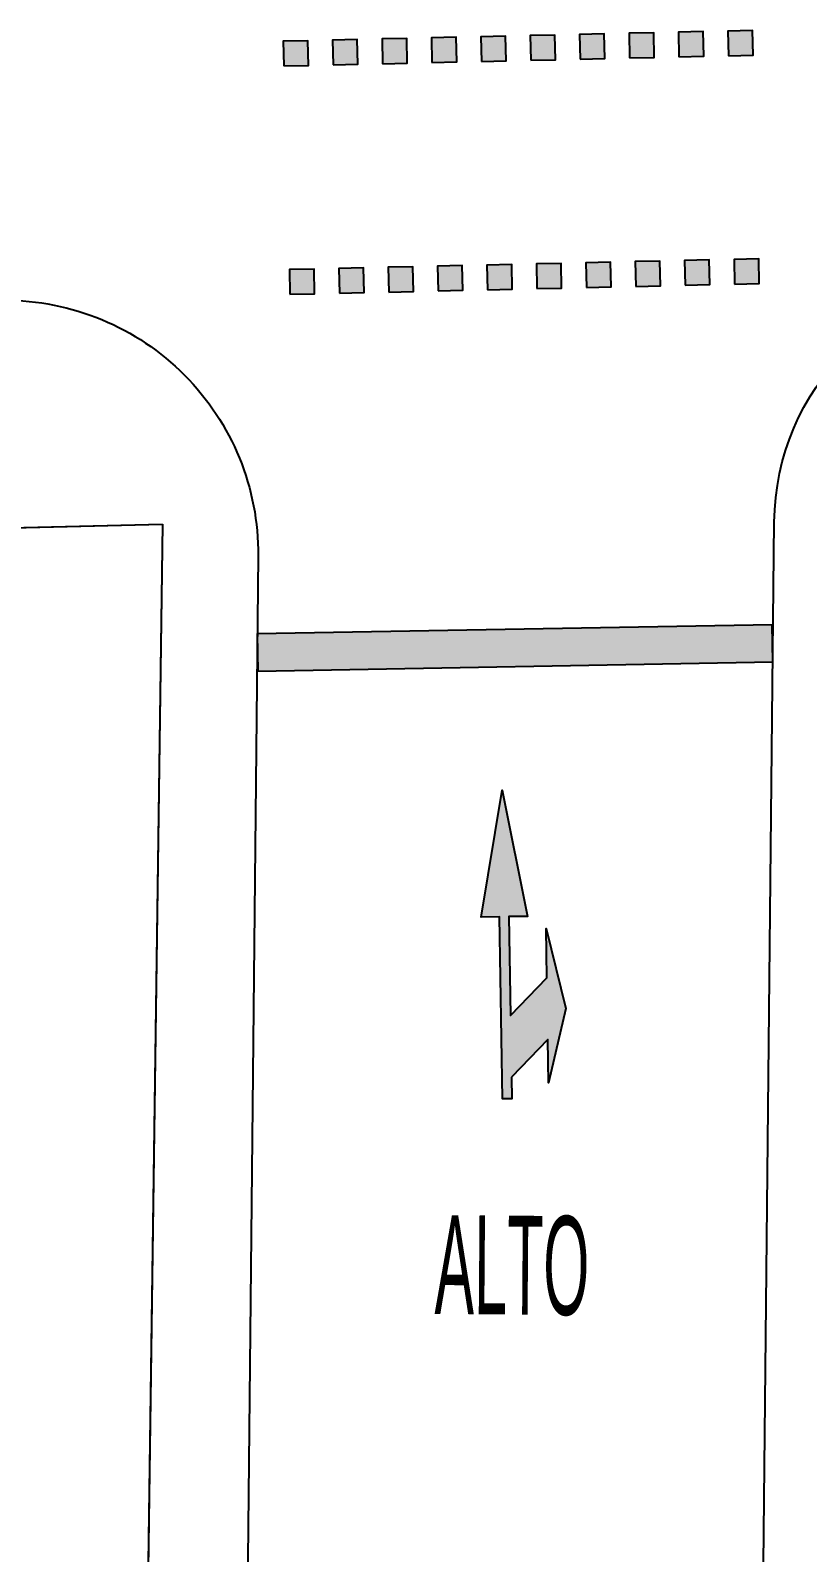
# Model space of a CAD drawing. Header units: metres. Extents: x 668617 to 675126, y 2286318 to 2293677.
# Drawn here: x 669501.73 to 669514.31, y 2287191.11 to 2287215.76 of the extents above; entities that cross this region are included whole.
import ezdxf
from ezdxf.enums import TextEntityAlignment as Align

# ---------------------------------------------------------------- set-up
doc = ezdxf.new("R2010")
doc.units = ezdxf.units.M
doc.header["$MEASUREMENT"] = 0
for name, color, linetype in [('DMTG-B-CuadrosVerdes', 94, 'Continuous'), ('DMTG-PB-BANQUETAS', 251, 'Continuous'), ('DMTG-PB-LOTIFICACION', 253, 'Continuous'), ('DMTG-PB-MANZANAS', 251, 'Continuous'), ('DMTG-SH-FLECHA FRENTE DERECHA', 252, 'Continuous'), ('DMTG-SH-LEYENDA ALTO', 252, 'Continuous'), ('DMTG-SH-LINEA ALTO', 252, 'Continuous')]:
    doc.layers.add(name, color=color, linetype=linetype)
doc.layers.add('SH_LEYENDA_ALTO', color=7, linetype='Continuous', lineweight=0)
doc.styles.add('Arial', font='arial.ttf')

# ---------------------------------------------------------------- blocks, each defined once
blk = doc.blocks.new('*U81')
at = {"ltscale": 0.05, "transparency": 33554687}
h = blk.add_hatch(color=252, dxfattribs=at)
h.dxf.hatch_style = 1
h.paths.add_polyline_path([(0.393, 8.524), (-0.199, 8.425), (1.183, 0.203), (1.775, 0.301)])
blk.add_lwpolyline([(-0.199, 8.425), (1.183, 0.203), (1.775, 0.301), (0.393, 8.524)], close=True, dxfattribs=at)
blk = doc.blocks.new('*U138')
h = blk.add_hatch(color=256)
h.dxf.hatch_style = 1
h.paths.add_polyline_path([(-0.015, 3.699), (0.385, 3.699), (0.385, 4.099), (-0.015, 4.099)])
h = blk.add_hatch(color=256)
h.dxf.hatch_style = 1
h.paths.add_polyline_path([(0.785, 3.699), (1.185, 3.699), (1.185, 4.099), (0.785, 4.099)])
h = blk.add_hatch(color=256)
h.dxf.hatch_style = 1
h.paths.add_polyline_path([(0.785, 3.699), (1.185, 3.699), (1.185, 4.099), (0.785, 4.099)])
h = blk.add_hatch(color=256)
h.dxf.hatch_style = 1
h.paths.add_polyline_path([(1.585, 3.699), (1.985, 3.699), (1.985, 4.099), (1.585, 4.099)])
h = blk.add_hatch(color=256)
h.dxf.hatch_style = 1
h.paths.add_polyline_path([(1.585, 3.699), (1.985, 3.699), (1.985, 4.099), (1.585, 4.099)])
h = blk.add_hatch(color=256)
h.dxf.hatch_style = 1
h.paths.add_polyline_path([(2.385, 3.699), (2.785, 3.699), (2.785, 4.099), (2.385, 4.099)])
h = blk.add_hatch(color=256)
h.dxf.hatch_style = 1
h.paths.add_polyline_path([(2.385, 3.699), (2.785, 3.699), (2.785, 4.099), (2.385, 4.099)])
h = blk.add_hatch(color=256)
h.dxf.hatch_style = 1
h.paths.add_polyline_path([(3.185, 3.699), (3.585, 3.699), (3.585, 4.099), (3.185, 4.099)])
h = blk.add_hatch(color=256)
h.dxf.hatch_style = 1
h.paths.add_polyline_path([(3.185, 3.699), (3.585, 3.699), (3.585, 4.099), (3.185, 4.099)])
h = blk.add_hatch(color=256)
h.dxf.hatch_style = 1
h.paths.add_polyline_path([(3.985, 3.699), (4.385, 3.699), (4.385, 4.099), (3.985, 4.099)])
h = blk.add_hatch(color=256)
h.dxf.hatch_style = 1
h.paths.add_polyline_path([(3.985, 3.699), (4.385, 3.699), (4.385, 4.099), (3.985, 4.099)])
h = blk.add_hatch(color=256)
h.dxf.hatch_style = 1
h.paths.add_polyline_path([(4.785, 3.699), (5.185, 3.699), (5.185, 4.099), (4.785, 4.099)])
h = blk.add_hatch(color=256)
h.dxf.hatch_style = 1
h.paths.add_polyline_path([(4.785, 3.699), (5.185, 3.699), (5.185, 4.099), (4.785, 4.099)])
h = blk.add_hatch(color=256)
h.dxf.hatch_style = 1
h.paths.add_polyline_path([(5.585, 3.699), (5.985, 3.699), (5.985, 4.099), (5.585, 4.099)])
h = blk.add_hatch(color=256)
h.dxf.hatch_style = 1
h.paths.add_polyline_path([(5.585, 3.699), (5.985, 3.699), (5.985, 4.099), (5.585, 4.099)])
h = blk.add_hatch(color=256)
h.dxf.hatch_style = 1
h.paths.add_polyline_path([(6.385, 3.699), (6.785, 3.699), (6.785, 4.099), (6.385, 4.099)])
h = blk.add_hatch(color=256)
h.dxf.hatch_style = 1
h.paths.add_polyline_path([(6.385, 3.699), (6.785, 3.699), (6.785, 4.099), (6.385, 4.099)])
h = blk.add_hatch(color=256)
h.dxf.hatch_style = 1
h.paths.add_polyline_path([(7.185, 3.699), (7.585, 3.699), (7.585, 4.099), (7.185, 4.099)])
h = blk.add_hatch(color=256)
h.dxf.hatch_style = 1
h.paths.add_polyline_path([(0, 0), (0.4, 0), (0.4, 0.4), (0, 0.4)])
h = blk.add_hatch(color=256)
h.dxf.hatch_style = 1
h.paths.add_polyline_path([(0.8, 0), (1.2, 0), (1.2, 0.4), (0.8, 0.4)])
h = blk.add_hatch(color=256)
h.dxf.hatch_style = 1
h.paths.add_polyline_path([(0.8, 0), (1.2, 0), (1.2, 0.4), (0.8, 0.4)])
h = blk.add_hatch(color=256)
h.dxf.hatch_style = 1
h.paths.add_polyline_path([(1.6, 0), (2, 0), (2, 0.4), (1.6, 0.4)])
h = blk.add_hatch(color=256)
h.dxf.hatch_style = 1
h.paths.add_polyline_path([(1.6, 0), (2, 0), (2, 0.4), (1.6, 0.4)])
h = blk.add_hatch(color=256)
h.dxf.hatch_style = 1
h.paths.add_polyline_path([(2.4, 0), (2.8, 0), (2.8, 0.4), (2.4, 0.4)])
h = blk.add_hatch(color=256)
h.dxf.hatch_style = 1
h.paths.add_polyline_path([(2.4, 0), (2.8, 0), (2.8, 0.4), (2.4, 0.4)])
h = blk.add_hatch(color=256)
h.dxf.hatch_style = 1
h.paths.add_polyline_path([(3.2, 0), (3.6, 0), (3.6, 0.4), (3.2, 0.4)])
h = blk.add_hatch(color=256)
h.dxf.hatch_style = 1
h.paths.add_polyline_path([(3.2, 0), (3.6, 0), (3.6, 0.4), (3.2, 0.4)])
h = blk.add_hatch(color=256)
h.dxf.hatch_style = 1
h.paths.add_polyline_path([(4, 0), (4.4, 0), (4.4, 0.4), (4, 0.4)])
h = blk.add_hatch(color=256)
h.dxf.hatch_style = 1
h.paths.add_polyline_path([(4, 0), (4.4, 0), (4.4, 0.4), (4, 0.4)])
h = blk.add_hatch(color=256)
h.dxf.hatch_style = 1
h.paths.add_polyline_path([(4.8, 0), (5.2, 0), (5.2, 0.4), (4.8, 0.4)])
h = blk.add_hatch(color=256)
h.dxf.hatch_style = 1
h.paths.add_polyline_path([(4.8, 0), (5.2, 0), (5.2, 0.4), (4.8, 0.4)])
h = blk.add_hatch(color=256)
h.dxf.hatch_style = 1
h.paths.add_polyline_path([(5.6, 0), (6, 0), (6, 0.4), (5.6, 0.4)])
h = blk.add_hatch(color=256)
h.dxf.hatch_style = 1
h.paths.add_polyline_path([(5.6, 0), (6, 0), (6, 0.4), (5.6, 0.4)])
h = blk.add_hatch(color=256)
h.dxf.hatch_style = 1
h.paths.add_polyline_path([(6.4, 0), (6.8, 0), (6.8, 0.4), (6.4, 0.4)])
h = blk.add_hatch(color=256)
h.dxf.hatch_style = 1
h.paths.add_polyline_path([(6.4, 0), (6.8, 0), (6.8, 0.4), (6.4, 0.4)])
h = blk.add_hatch(color=256)
h.dxf.hatch_style = 1
h.paths.add_polyline_path([(7.2, 0), (7.6, 0), (7.6, 0.4), (7.2, 0.4)])
for points in [[(-0.015, 3.699), (0.385, 3.699), (0.385, 4.099), (-0.015, 4.099)], [(0.785, 3.699), (1.185, 3.699), (1.185, 4.099), (0.785, 4.099)], [(0.785, 3.699), (1.185, 3.699), (1.185, 4.099), (0.785, 4.099)], [(1.585, 3.699), (1.985, 3.699), (1.985, 4.099), (1.585, 4.099)], [(1.585, 3.699), (1.985, 3.699), (1.985, 4.099), (1.585, 4.099)], [(2.385, 3.699), (2.785, 3.699), (2.785, 4.099), (2.385, 4.099)], [(2.385, 3.699), (2.785, 3.699), (2.785, 4.099), (2.385, 4.099)], [(3.185, 3.699), (3.585, 3.699), (3.585, 4.099), (3.185, 4.099)], [(3.185, 3.699), (3.585, 3.699), (3.585, 4.099), (3.185, 4.099)], [(3.985, 3.699), (4.385, 3.699), (4.385, 4.099), (3.985, 4.099)], [(3.985, 3.699), (4.385, 3.699), (4.385, 4.099), (3.985, 4.099)], [(4.785, 3.699), (5.185, 3.699), (5.185, 4.099), (4.785, 4.099)], [(4.785, 3.699), (5.185, 3.699), (5.185, 4.099), (4.785, 4.099)], [(5.585, 3.699), (5.985, 3.699), (5.985, 4.099), (5.585, 4.099)], [(5.585, 3.699), (5.985, 3.699), (5.985, 4.099), (5.585, 4.099)], [(6.385, 3.699), (6.785, 3.699), (6.785, 4.099), (6.385, 4.099)], [(6.385, 3.699), (6.785, 3.699), (6.785, 4.099), (6.385, 4.099)], [(7.185, 3.699), (7.585, 3.699), (7.585, 4.099), (7.185, 4.099)], [(0, 0), (0.4, 0), (0.4, 0.4), (0, 0.4)], [(0.8, 0), (1.2, 0), (1.2, 0.4), (0.8, 0.4)], [(0.8, 0), (1.2, 0), (1.2, 0.4), (0.8, 0.4)], [(1.6, 0), (2, 0), (2, 0.4), (1.6, 0.4)], [(1.6, 0), (2, 0), (2, 0.4), (1.6, 0.4)], [(2.4, 0), (2.8, 0), (2.8, 0.4), (2.4, 0.4)], [(2.4, 0), (2.8, 0), (2.8, 0.4), (2.4, 0.4)], [(3.2, 0), (3.6, 0), (3.6, 0.4), (3.2, 0.4)], [(3.2, 0), (3.6, 0), (3.6, 0.4), (3.2, 0.4)], [(4, 0), (4.4, 0), (4.4, 0.4), (4, 0.4)], [(4, 0), (4.4, 0), (4.4, 0.4), (4, 0.4)], [(4.8, 0), (5.2, 0), (5.2, 0.4), (4.8, 0.4)], [(4.8, 0), (5.2, 0), (5.2, 0.4), (4.8, 0.4)], [(5.6, 0), (6, 0), (6, 0.4), (5.6, 0.4)], [(5.6, 0), (6, 0), (6, 0.4), (5.6, 0.4)], [(6.4, 0), (6.8, 0), (6.8, 0.4), (6.4, 0.4)], [(6.4, 0), (6.8, 0), (6.8, 0.4), (6.4, 0.4)], [(7.2, 0), (7.6, 0), (7.6, 0.4), (7.2, 0.4)]]:
    blk.add_lwpolyline(points, close=True)
blk = doc.blocks.new('*U61')
blk.add_hatch(color=252).paths.add_polyline_path([(-2.435, 3.088), (-2.435, 2.738), (-2.585, 2.738), (-2.585, 5.688), (-2.885, 5.688), (-2.51, 7.738), (-2.135, 5.688), (-2.435, 5.688), (-2.435, 4.088), (-1.835, 4.688), (-1.835, 5.488), (-1.535, 4.188), (-1.835, 2.988), (-1.835, 3.688)])
at = {"color": 252}
blk.add_lwpolyline([(-2.435, 3.088), (-2.435, 2.738), (-2.585, 2.738), (-2.585, 5.688), (-2.885, 5.688), (-2.51, 7.738), (-2.135, 5.688), (-2.435, 5.688), (-2.435, 4.088), (-1.835, 4.688), (-1.835, 5.488), (-1.535, 4.188), (-1.835, 2.988), (-1.835, 3.688)], close=True, dxfattribs=at)
blk = doc.blocks.new('ALTO')
at = {"layer": 'SH_LEYENDA_ALTO', "color": 251, "true_color": 0x636466, "style": 'Arial', "width": 0.428234}
blk.add_text('ALTO', height=1.6, dxfattribs=at).set_placement((-1.25, 0), (1.25, 0), align=Align.FIT)

msp = doc.modelspace()

# ---------------------------------------------------------------- linework, layer by layer
at = {"layer": 'DMTG-PB-BANQUETAS'}
msp.add_lwpolyline([(669605.03273, 2287210.00702), (669606.81687, 2287125.8234), (669603.92403, 2287122.60467), (669517.06457, 2287119.15572, -0.42891891), (669512.90608, 2287123.1936), (669512.90313, 2287122.90646), (669512.90838, 2287123.41757), (669513.77403, 2287207.79814, -0.40395545), (669517.67427, 2287211.75587), (669559.29839, 2287212.79216), (669600.92522, 2287213.92079, -0.41594743)], format="xyb", close=True, dxfattribs=at)
msp.add_lwpolyline([(669409.81598, 2287100.74767), (669410.21351, 2287119.74874), (669411.99648, 2287204.97075, -0.36934623), (669415.88103, 2287209.03703), (669459.31358, 2287209.90392), (669501.30429, 2287211.3904, -0.41742895), (669505.41798, 2287207.2512), (669504.54149, 2287121.8142), (669502.38833, 2287119.76804), (669502.38833, 2287119.76804), (669495.17071, 2287119.71131), (669495.22994, 2287122.17994)], format="xyb", dxfattribs=at)
at = {"layer": 'DMTG-PB-LOTIFICACION'}
for p, q in [((669477.17495, 2287207.1098), (669503.87242, 2287207.76308)), ((669503.87242, 2287207.76308), (669503.52764, 2287182.96139))]:
    msp.add_line(p, q, dxfattribs=at)
at = {"layer": 'DMTG-PB-MANZANAS'}
msp.add_lwpolyline([(669503.87242, 2287207.76308), (669503.52764, 2287182.96139), (669502.71128, 2287163.24775), (669502.98935, 2287142.48874), (669502.77304, 2287134.54776), (669502.71663, 2287121.9174), (669481.07852, 2287121.42559), (669470.79997, 2287121.06198), (669462.67064, 2287120.88749), (669453.16153, 2287120.65714), (669442.49247, 2287120.41188), (669413.43528, 2287119.68859), (669413.89211, 2287141.65072), (669414.32929, 2287168.24282), (669414.608, 2287187.40417), (669414.83018, 2287205.74528), (669445.79816, 2287206.28667), (669477.17495, 2287207.1098)], close=True, dxfattribs=at)

# ---------------------------------------------------------------- block references
at = {"layer": 'DMTG-B-CuadrosVerdes', "rotation": 1.315168833871257}
msp.add_blockref('*U138', (669505.93341, 2287211.48658), dxfattribs=at)
at = {"layer": 'DMTG-SH-FLECHA FRENTE DERECHA', "rotation": 0.8843297227594941}
msp.add_blockref('*U61', (669511.99992, 2287195.75951), dxfattribs=at)
at = {"layer": 'DMTG-SH-LEYENDA ALTO', "rotation": 359.5770898771991}
msp.add_blockref('ALTO', (669509.52331, 2287194.96747), dxfattribs=at)
at = {"layer": 'DMTG-SH-LINEA ALTO', "rotation": 81.47671774083732}
msp.add_blockref('*U81', (669513.77599, 2287204.33429), dxfattribs=at)

doc.saveas('drawing.dxf')
